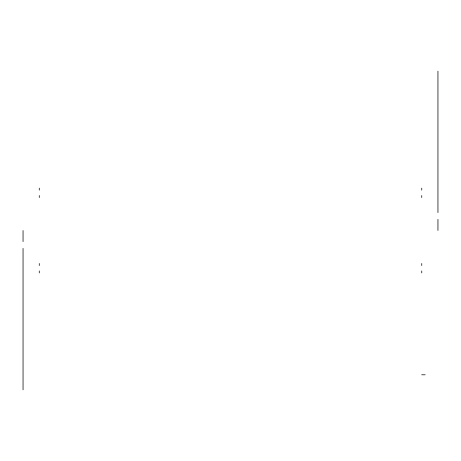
<?xml version="1.0" encoding="UTF-8"?>
<svg xmlns="http://www.w3.org/2000/svg" width="461" height="461" viewBox="0 0 461 461"><rect width="100%" height="100%" fill="white"/><g stroke="black" fill="none" stroke-linecap="round" stroke-linejoin="round"><path stroke-width="0.69" d="M421.694 374.793L425.163 374.793M437.95 71.161L437.95 212.602M437.95 219.367L437.95 230.471M421.752 188.123L421.752 190.145M421.752 195.533L421.752 197.556M421.752 263.502L421.752 265.524M421.752 270.912L421.752 272.935M39.271 188.123L39.271 190.145M39.271 195.533L39.271 197.556M39.271 263.502L39.271 265.524M39.271 270.912L39.271 272.935M23.05 230.512L23.05 241.622M23.05 248.398L23.05 389.839"/></g></svg>
